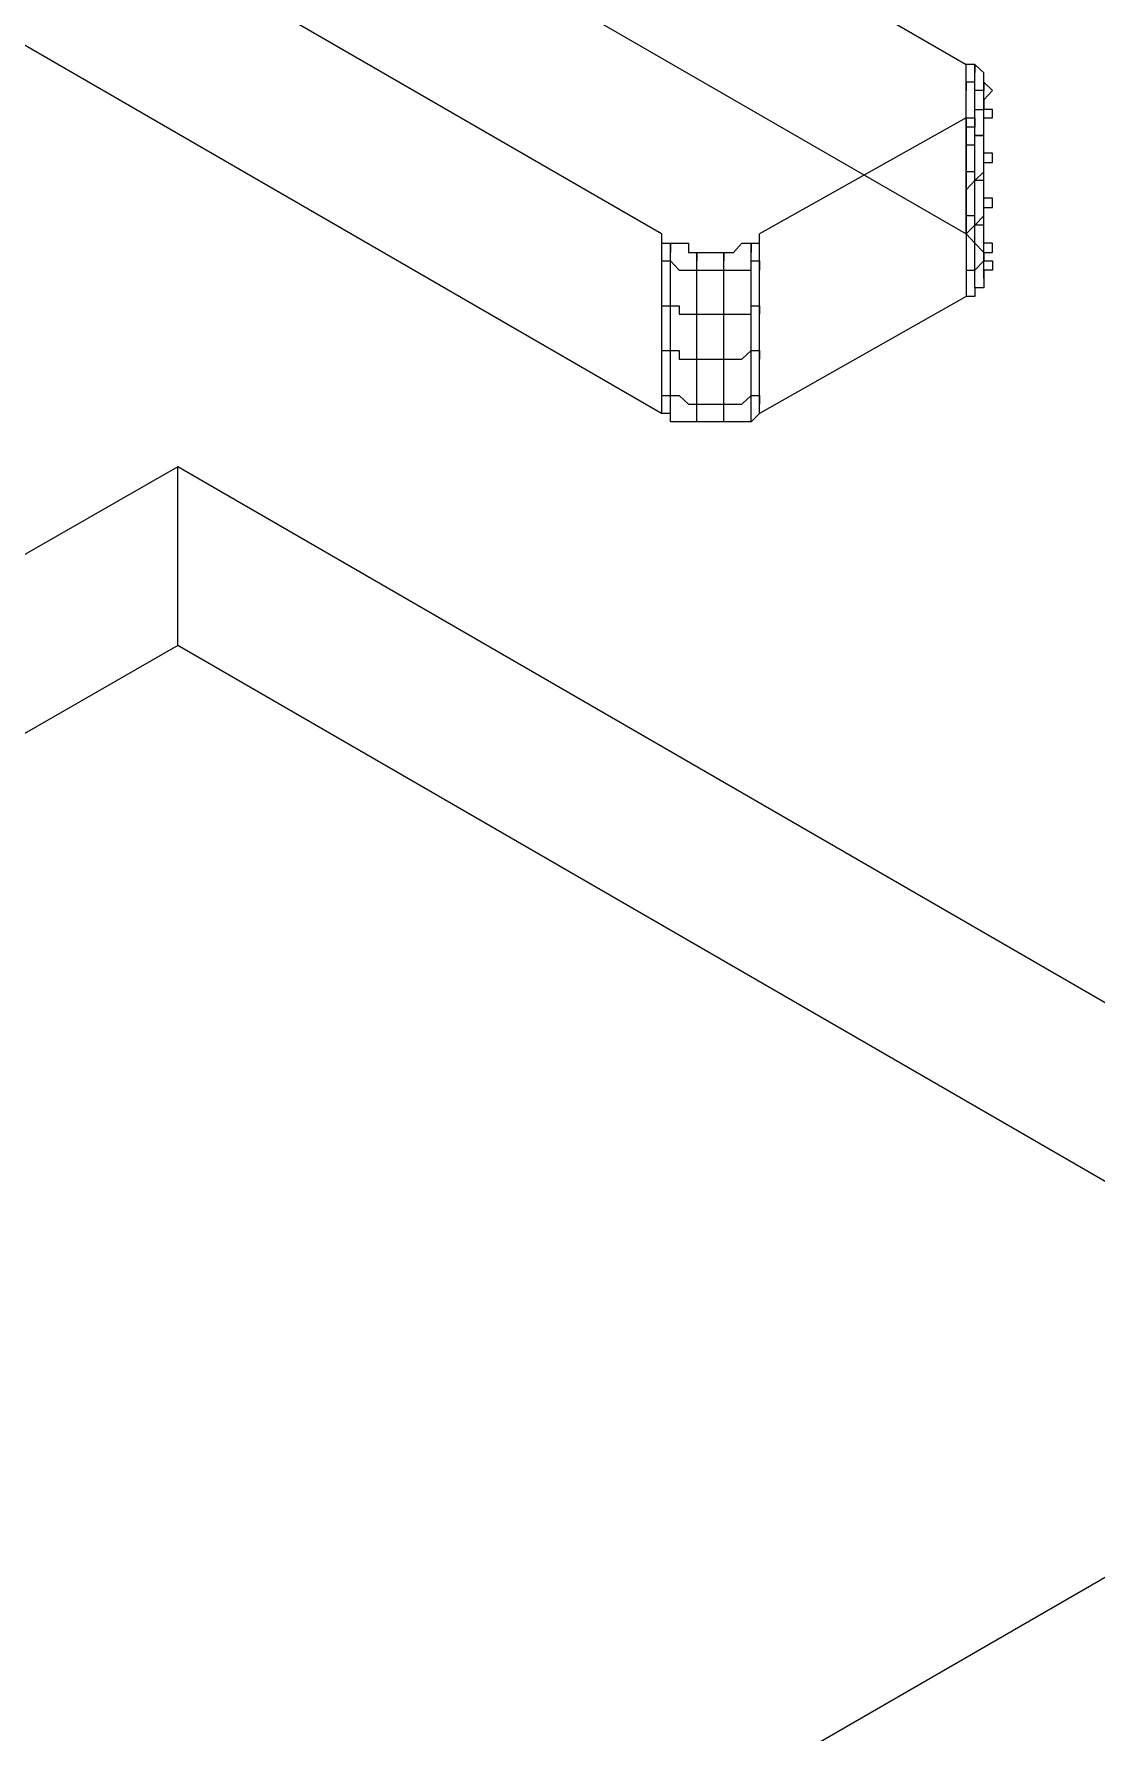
# Model space of a CAD drawing. Header units: millimetres. Extents: x 0 to 2112, y 8 to 1252.
# Drawn here: x 1812.2 to 1843.5, y 344.6 to 394.6 of the extents above; entities that cross this region are included whole.
import ezdxf

# ---------------------------------------------------------------- set-up
doc = ezdxf.new("R2010")
doc.units = ezdxf.units.MM
doc.layers.get('0').update_dxf_attribs({"linetype": 'CONTINUOUS'})

msp = doc.modelspace()

# ---------------------------------------------------------------- linework, layer by layer
at = {"color": 9}
for p, q in [((1797.71, 417.964), (1839.7, 393.718)), ((1797.71, 417.964), (1839.7, 393.718)), ((1830.72, 388.733), (1788.76, 412.951)), ((1830.72, 388.733), (1788.76, 412.951)), ((1797.71, 412.951), (1839.7, 388.733)), ((1797.71, 412.951), (1839.7, 388.733)), ((1830.72, 383.441), (1788.76, 407.688)), ((1830.72, 383.441), (1788.76, 407.688)), ((1839.95, 393.718), (1839.7, 393.718)), ((1839.7, 388.733), (1839.7, 393.718)), ((1839.95, 393.718), (1839.7, 393.718)), ((1839.7, 388.733), (1839.7, 393.718)), ((1840.22, 393.471), (1839.95, 393.718)), ((1839.95, 393.718), (1839.95, 393.718)), ((1839.95, 393.718), (1839.95, 393.718)), ((1839.95, 388.458), (1839.95, 393.718)), ((1839.95, 393.718), (1839.95, 393.471)), ((1840.22, 393.471), (1839.95, 393.718)), ((1839.95, 393.718), (1839.95, 393.718)), ((1839.95, 393.718), (1839.95, 393.718)), ((1839.95, 393.196), (1839.7, 393.196)), ((1839.7, 393.196), (1839.7, 392.949)), ((1839.95, 392.949), (1839.95, 393.196)), ((1840.22, 393.196), (1840.22, 393.471)), ((1840.22, 393.471), (1840.22, 393.471)), ((1840.22, 393.471), (1840.22, 393.471)), ((1840.22, 393.471), (1840.22, 393.471)), ((1840.22, 393.196), (1840.22, 393.471)), ((1840.22, 393.471), (1840.22, 393.471)), ((1840.22, 393.471), (1840.22, 393.471)), ((1840.22, 393.471), (1840.22, 393.471)), ((1840.47, 392.949), (1840.22, 393.196)), ((1840.22, 393.196), (1840.22, 393.196)), ((1840.22, 393.196), (1840.22, 393.196)), ((1840.22, 387.932), (1840.22, 393.196)), ((1840.22, 393.196), (1840.22, 392.949)), ((1840.47, 392.949), (1840.22, 393.196)), ((1840.22, 393.196), (1840.22, 393.196)), ((1840.22, 393.196), (1840.22, 393.196)), ((1840.22, 392.949), (1839.95, 392.949)), ((1839.95, 392.949), (1839.95, 392.949)), ((1840.22, 392.673), (1840.47, 392.949)), ((1840.22, 392.673), (1840.22, 392.949)), ((1840.22, 392.949), (1840.22, 392.949)), ((1840.22, 392.673), (1840.47, 392.949)), ((1840.22, 392.395), (1840.22, 392.673)), ((1840.22, 392.673), (1840.22, 392.673)), ((1840.22, 392.673), (1840.22, 392.673)), ((1840.22, 387.41), (1840.22, 392.673)), ((1840.22, 392.673), (1840.22, 392.395)), ((1840.22, 392.395), (1840.22, 392.673)), ((1840.22, 392.673), (1840.22, 392.673)), ((1840.22, 392.673), (1840.22, 392.673)), ((1840.22, 392.395), (1840.22, 392.673)), ((1840.22, 392.673), (1840.22, 392.673)), ((1840.22, 392.673), (1840.22, 392.673)), ((1840.47, 392.949), (1840.47, 392.949)), ((1840.47, 392.949), (1840.47, 392.949)), ((1840.47, 392.949), (1840.47, 392.949)), ((1840.47, 392.949), (1840.47, 392.949)), ((1840.47, 392.949), (1840.47, 392.949)), ((1840.47, 392.949), (1840.47, 392.949)), ((1839.7, 392.148), (1833.61, 388.733)), ((1839.7, 392.148), (1833.61, 388.733)), ((1839.7, 392.148), (1839.95, 392.148)), ((1839.7, 392.148), (1839.95, 392.148)), ((1839.7, 392.148), (1839.7, 386.888)), ((1839.7, 392.148), (1839.7, 386.888)), ((1839.95, 392.148), (1839.95, 392.395)), ((1839.95, 392.395), (1840.22, 392.395)), ((1839.95, 392.148), (1839.95, 392.395)), ((1839.95, 392.395), (1840.22, 392.395)), ((1839.95, 392.148), (1839.95, 392.148)), ((1839.95, 392.148), (1839.95, 392.148)), ((1839.95, 387.135), (1839.95, 392.148)), ((1839.95, 392.148), (1839.95, 391.873)), ((1839.95, 392.148), (1839.95, 392.148)), ((1839.95, 392.148), (1839.95, 392.148)), ((1840.22, 392.395), (1840.22, 392.395)), ((1840.22, 392.395), (1840.22, 392.395)), ((1840.47, 392.395), (1840.22, 392.395)), ((1840.22, 392.395), (1840.22, 392.395)), ((1840.22, 392.395), (1840.22, 392.395)), ((1840.22, 392.395), (1840.22, 392.395)), ((1840.22, 391.873), (1840.22, 392.148)), ((1840.22, 392.148), (1840.22, 392.148)), ((1840.22, 392.148), (1840.47, 392.148)), ((1840.47, 392.148), (1840.47, 392.395)), ((1840.47, 392.395), (1840.47, 392.395)), ((1840.47, 392.148), (1840.47, 392.148)), ((1839.95, 391.873), (1839.7, 391.873)), ((1839.7, 391.873), (1839.7, 391.626)), ((1839.95, 391.626), (1839.95, 391.873)), ((1840.22, 391.626), (1839.95, 391.626)), ((1839.95, 391.626), (1839.95, 391.626)), ((1839.95, 391.35), (1839.95, 391.626)), ((1839.95, 391.626), (1839.95, 391.626)), ((1839.95, 391.626), (1839.95, 391.626)), ((1839.95, 391.626), (1840.22, 391.626)), ((1840.22, 391.626), (1840.22, 391.873)), ((1840.22, 391.873), (1840.22, 391.873)), ((1840.22, 391.873), (1840.22, 391.873)), ((1840.22, 391.35), (1840.22, 391.626)), ((1840.22, 391.626), (1840.22, 391.626)), ((1839.7, 391.35), (1839.95, 391.35)), ((1840.22, 391.104), (1840.22, 391.35)), ((1840.22, 391.35), (1840.22, 391.35)), ((1840.22, 391.35), (1840.22, 391.35)), ((1840.22, 391.35), (1840.22, 391.35)), ((1840.47, 391.104), (1840.22, 391.104)), ((1840.47, 390.828), (1840.47, 391.104)), ((1840.47, 391.104), (1840.47, 391.104)), ((1840.22, 390.55), (1840.22, 390.828)), ((1840.22, 390.828), (1840.22, 390.828)), ((1840.22, 390.828), (1840.47, 390.828)), ((1840.47, 390.828), (1840.47, 390.828)), ((1839.95, 390.55), (1839.7, 390.55)), ((1839.7, 390.55), (1839.7, 390.303)), ((1839.7, 390.028), (1839.95, 390.303)), ((1839.95, 390.303), (1839.95, 390.55)), ((1839.95, 390.303), (1840.22, 390.55)), ((1840.22, 390.303), (1839.95, 390.303)), ((1839.95, 390.303), (1839.95, 390.303)), ((1839.95, 390.303), (1839.95, 390.303)), ((1839.95, 390.303), (1839.95, 390.303)), ((1839.95, 390.303), (1839.95, 390.303)), ((1840.22, 390.55), (1840.22, 390.55)), ((1840.22, 390.55), (1840.22, 390.55)), ((1840.22, 390.55), (1840.22, 390.55)), ((1840.22, 390.028), (1840.22, 390.303)), ((1840.22, 390.303), (1840.22, 390.303)), ((1840.22, 389.781), (1840.22, 390.028)), ((1840.22, 390.028), (1840.22, 390.028)), ((1840.22, 390.028), (1840.22, 390.028)), ((1840.22, 390.028), (1840.22, 390.028)), ((1840.47, 389.781), (1840.22, 389.781)), ((1840.47, 389.505), (1840.47, 389.781)), ((1840.47, 389.781), (1840.47, 389.781)), ((1840.47, 389.781), (1840.47, 389.781)), ((1839.95, 389.255), (1839.7, 389.255)), ((1839.7, 389.255), (1839.7, 388.98)), ((1839.95, 388.98), (1839.95, 389.255)), ((1839.95, 389.255), (1839.95, 389.255)), ((1839.95, 388.98), (1840.22, 389.255)), ((1840.22, 389.255), (1840.22, 389.505)), ((1840.22, 389.505), (1840.22, 389.505)), ((1840.22, 389.505), (1840.47, 389.505)), ((1840.22, 389.255), (1840.22, 389.255)), ((1840.22, 389.255), (1840.22, 389.255)), ((1840.22, 389.255), (1840.22, 389.255)), ((1830.72, 388.733), (1830.72, 388.458)), ((1830.72, 388.733), (1830.72, 383.441)), ((1830.72, 388.733), (1830.72, 388.458)), ((1830.72, 388.733), (1830.72, 383.441)), ((1833.61, 388.458), (1833.61, 388.733)), ((1833.61, 383.441), (1833.61, 388.733)), ((1833.61, 388.458), (1833.61, 388.733)), ((1833.61, 383.441), (1833.61, 388.733)), ((1839.7, 388.733), (1839.95, 388.98)), ((1839.7, 388.733), (1839.95, 388.458)), ((1839.7, 388.733), (1839.95, 388.458)), ((1840.22, 388.98), (1839.95, 388.98)), ((1839.95, 388.98), (1839.95, 388.98)), ((1839.95, 388.98), (1839.95, 388.98)), ((1839.95, 388.98), (1839.95, 388.98)), ((1840.22, 388.733), (1840.22, 388.98)), ((1840.22, 388.98), (1840.22, 388.98)), ((1840.22, 388.98), (1840.22, 388.98)), ((1840.22, 388.458), (1840.22, 388.733)), ((1840.22, 388.733), (1840.22, 388.733)), ((1840.22, 388.733), (1840.22, 388.733)), ((1830.72, 388.458), (1830.99, 388.458)), ((1830.72, 388.458), (1830.99, 388.458)), ((1830.99, 388.458), (1830.99, 388.458)), ((1830.99, 388.458), (1831.24, 388.458)), ((1830.99, 383.194), (1830.99, 388.458)), ((1830.99, 388.458), (1830.99, 388.183)), ((1830.99, 388.458), (1830.99, 388.458)), ((1830.99, 388.458), (1831.24, 388.458)), ((1831.24, 388.458), (1831.24, 388.458)), ((1831.24, 388.458), (1831.52, 388.458)), ((1831.24, 388.458), (1831.24, 388.458)), ((1831.24, 388.458), (1831.52, 388.458)), ((1831.52, 388.458), (1831.52, 388.458)), ((1831.52, 388.458), (1831.52, 388.183)), ((1831.52, 388.458), (1831.52, 388.458)), ((1831.52, 388.458), (1831.52, 388.183)), ((1831.52, 388.183), (1831.76, 388.183)), ((1831.52, 388.183), (1831.76, 388.183)), ((1831.76, 388.183), (1831.76, 388.183)), ((1831.76, 388.183), (1832.04, 388.183)), ((1831.76, 383.194), (1831.76, 388.183)), ((1831.76, 388.183), (1831.76, 387.932)), ((1831.76, 388.183), (1831.76, 388.183)), ((1831.76, 388.183), (1832.04, 388.183)), ((1832.04, 388.183), (1832.04, 388.183)), ((1832.04, 388.183), (1832.29, 388.183)), ((1832.04, 388.183), (1832.04, 388.183)), ((1832.04, 388.183), (1832.29, 388.183)), ((1832.29, 388.183), (1832.29, 388.183)), ((1832.29, 388.183), (1832.56, 388.183)), ((1832.29, 388.183), (1832.29, 388.183)), ((1832.29, 388.183), (1832.56, 388.183)), ((1832.56, 388.183), (1832.56, 388.183)), ((1832.56, 388.183), (1832.84, 388.183)), ((1832.56, 383.194), (1832.56, 388.183)), ((1832.56, 388.183), (1832.56, 387.932)), ((1832.56, 388.183), (1832.56, 388.183)), ((1832.56, 388.183), (1832.84, 388.183)), ((1832.84, 388.183), (1833.09, 388.458)), ((1832.84, 388.183), (1833.09, 388.458)), ((1832.84, 388.183), (1832.84, 388.183)), ((1832.84, 388.183), (1832.84, 388.183)), ((1833.09, 388.458), (1833.09, 388.458)), ((1833.09, 388.458), (1833.36, 388.458)), ((1833.09, 388.458), (1833.09, 388.458)), ((1833.09, 388.458), (1833.36, 388.458)), ((1833.36, 388.458), (1833.36, 388.458)), ((1833.36, 388.458), (1833.61, 388.458)), ((1833.36, 383.194), (1833.36, 388.458)), ((1833.36, 388.458), (1833.36, 388.183)), ((1833.36, 388.458), (1833.36, 388.458)), ((1833.36, 388.458), (1833.61, 388.458)), ((1833.61, 388.458), (1833.61, 388.458)), ((1833.61, 388.458), (1833.61, 388.458)), ((1839.95, 388.458), (1839.95, 388.458)), ((1839.95, 388.458), (1839.95, 388.458)), ((1839.95, 388.458), (1839.95, 388.458)), ((1839.95, 388.458), (1840.22, 388.183)), ((1839.95, 388.458), (1839.95, 388.458)), ((1839.95, 388.458), (1839.95, 388.458)), ((1839.95, 388.458), (1839.95, 388.458)), ((1839.95, 388.458), (1840.22, 388.183)), ((1840.47, 388.458), (1840.22, 388.458)), ((1840.22, 388.183), (1840.22, 388.183)), ((1840.22, 388.183), (1840.22, 388.183)), ((1840.22, 388.183), (1840.22, 388.183)), ((1840.22, 388.183), (1840.22, 387.932)), ((1840.22, 387.932), (1840.22, 388.183)), ((1840.22, 388.183), (1840.22, 388.183)), ((1840.22, 388.183), (1840.47, 388.183)), ((1840.22, 388.183), (1840.22, 388.183)), ((1840.22, 388.183), (1840.22, 388.183)), ((1840.22, 388.183), (1840.22, 388.183)), ((1840.22, 388.183), (1840.22, 387.932)), ((1840.47, 388.183), (1840.47, 388.458)), ((1840.47, 388.458), (1840.47, 388.458)), ((1840.47, 388.458), (1840.47, 388.458)), ((1830.72, 387.932), (1830.72, 387.932)), ((1830.72, 387.932), (1830.99, 387.932)), ((1830.99, 387.932), (1830.99, 387.932)), ((1830.99, 387.932), (1831.24, 387.657)), ((1831.24, 387.657), (1831.24, 387.657)), ((1831.24, 387.657), (1831.52, 387.657)), ((1831.52, 387.657), (1831.52, 387.657)), ((1831.52, 387.657), (1831.52, 387.657)), ((1831.52, 387.657), (1831.76, 387.657)), ((1831.76, 387.657), (1831.76, 387.657)), ((1831.76, 387.657), (1832.04, 387.657)), ((1832.04, 387.657), (1832.04, 387.657)), ((1832.04, 387.657), (1832.29, 387.657)), ((1832.29, 387.657), (1832.29, 387.657)), ((1832.29, 387.657), (1832.56, 387.657)), ((1832.56, 387.657), (1832.56, 387.657)), ((1832.56, 387.657), (1832.84, 387.657)), ((1832.84, 387.657), (1832.84, 387.657)), ((1832.84, 387.657), (1833.09, 387.657)), ((1833.09, 387.657), (1833.09, 387.657)), ((1833.09, 387.657), (1833.36, 387.657)), ((1833.36, 387.657), (1833.36, 387.932)), ((1833.36, 387.932), (1833.61, 387.932)), ((1833.61, 387.932), (1833.61, 387.932)), ((1833.61, 387.932), (1833.61, 387.932)), ((1833.61, 387.932), (1833.61, 387.657)), ((1839.7, 387.657), (1839.95, 387.657)), ((1839.95, 387.657), (1840.22, 387.932)), ((1839.95, 387.657), (1839.95, 387.657)), ((1839.95, 387.657), (1839.95, 387.657)), ((1839.95, 387.657), (1839.95, 387.657)), ((1840.22, 387.932), (1840.22, 387.932)), ((1840.22, 387.932), (1840.47, 387.932)), ((1840.22, 387.932), (1840.22, 387.932)), ((1840.22, 387.932), (1840.22, 387.932)), ((1840.22, 387.932), (1840.22, 387.932)), ((1840.22, 387.932), (1840.22, 387.932)), ((1840.22, 387.932), (1840.47, 387.932)), ((1840.47, 387.657), (1840.22, 387.657)), ((1840.22, 387.657), (1840.22, 387.41)), ((1840.47, 387.657), (1840.22, 387.657)), ((1840.22, 387.657), (1840.22, 387.41)), ((1840.47, 387.932), (1840.47, 387.932)), ((1840.47, 387.932), (1840.47, 387.657)), ((1840.47, 387.932), (1840.47, 387.932)), ((1840.47, 387.932), (1840.47, 387.657)), ((1840.47, 387.657), (1840.47, 387.657)), ((1840.47, 387.657), (1840.47, 387.657)), ((1840.22, 387.135), (1839.95, 387.135)), ((1839.95, 387.135), (1839.95, 387.135)), ((1839.95, 387.135), (1839.95, 386.888)), ((1840.22, 387.135), (1839.95, 387.135)), ((1839.95, 387.135), (1839.95, 387.135)), ((1839.95, 387.135), (1839.95, 386.888)), ((1840.22, 387.41), (1840.22, 387.41)), ((1840.22, 387.41), (1840.22, 387.41)), ((1840.22, 387.41), (1840.22, 387.41)), ((1840.22, 387.41), (1840.22, 387.135)), ((1840.22, 387.41), (1840.22, 387.41)), ((1840.22, 387.41), (1840.22, 387.41)), ((1840.22, 387.41), (1840.22, 387.41)), ((1840.22, 387.41), (1840.22, 387.135)), ((1840.22, 387.135), (1840.22, 387.135)), ((1840.22, 387.135), (1840.22, 387.135)), ((1830.72, 386.613), (1830.72, 386.613)), ((1830.72, 386.613), (1830.99, 386.613)), ((1830.99, 386.613), (1830.99, 386.613)), ((1830.99, 386.613), (1831.24, 386.613)), ((1831.24, 386.613), (1831.24, 386.362)), ((1833.36, 386.362), (1833.36, 386.613)), ((1833.36, 386.613), (1833.61, 386.613)), ((1839.7, 386.888), (1833.61, 383.441)), ((1839.7, 386.888), (1833.61, 383.441)), ((1833.61, 386.613), (1833.61, 386.613)), ((1833.61, 386.613), (1833.61, 386.613)), ((1833.61, 386.613), (1833.61, 386.362)), ((1839.95, 386.888), (1839.7, 386.888)), ((1839.95, 386.888), (1839.7, 386.888)), ((1831.24, 386.362), (1831.52, 386.362)), ((1831.52, 386.362), (1831.52, 386.362)), ((1831.52, 386.362), (1831.52, 386.362)), ((1831.52, 386.362), (1831.76, 386.362)), ((1831.76, 386.362), (1831.76, 386.362)), ((1831.76, 386.362), (1832.04, 386.362)), ((1832.04, 386.362), (1832.04, 386.362)), ((1832.04, 386.362), (1832.29, 386.362)), ((1832.29, 386.362), (1832.29, 386.362)), ((1832.29, 386.362), (1832.56, 386.362)), ((1832.56, 386.362), (1832.56, 386.362)), ((1832.56, 386.362), (1832.84, 386.362)), ((1832.84, 386.362), (1832.84, 386.362)), ((1832.84, 386.362), (1833.09, 386.362)), ((1833.09, 386.362), (1833.09, 386.362)), ((1833.09, 386.362), (1833.36, 386.362)), ((1830.72, 385.29), (1830.72, 385.29)), ((1830.72, 385.29), (1830.99, 385.29)), ((1830.99, 385.29), (1830.99, 385.29)), ((1830.99, 385.29), (1831.24, 385.29)), ((1831.24, 385.29), (1831.24, 385.039)), ((1833.09, 385.039), (1833.36, 385.29)), ((1833.36, 385.29), (1833.36, 385.29)), ((1833.36, 385.29), (1833.61, 385.29)), ((1833.61, 385.29), (1833.61, 385.29)), ((1833.61, 385.29), (1833.61, 385.29)), ((1833.61, 385.29), (1833.61, 385.039)), ((1831.24, 385.039), (1831.52, 385.039)), ((1831.52, 385.039), (1831.52, 385.039)), ((1831.52, 385.039), (1831.52, 385.039)), ((1831.52, 385.039), (1831.76, 385.039)), ((1831.76, 385.039), (1831.76, 385.039)), ((1831.76, 385.039), (1832.04, 385.039)), ((1832.04, 385.039), (1832.04, 385.039)), ((1832.04, 385.039), (1832.29, 385.039)), ((1832.29, 385.039), (1832.29, 385.039)), ((1832.29, 385.039), (1832.56, 385.039)), ((1832.56, 385.039), (1832.56, 385.039)), ((1832.56, 385.039), (1832.84, 385.039)), ((1832.84, 385.039), (1832.84, 385.039)), ((1832.84, 385.039), (1833.09, 385.039)), ((1833.09, 385.039), (1833.09, 385.039)), ((1830.72, 383.967), (1830.72, 383.967)), ((1830.72, 383.967), (1830.99, 383.967)), ((1830.99, 383.967), (1830.99, 383.967)), ((1830.99, 383.967), (1831.24, 383.967)), ((1831.24, 383.967), (1831.24, 383.967)), ((1831.24, 383.967), (1831.52, 383.716)), ((1831.52, 383.716), (1831.52, 383.716)), ((1831.52, 383.716), (1831.52, 383.716)), ((1831.52, 383.716), (1831.76, 383.716)), ((1831.76, 383.716), (1831.76, 383.716)), ((1831.76, 383.716), (1832.04, 383.716)), ((1832.04, 383.716), (1832.04, 383.716)), ((1832.04, 383.716), (1832.29, 383.716)), ((1832.29, 383.716), (1832.29, 383.716)), ((1832.29, 383.716), (1832.56, 383.716)), ((1832.56, 383.716), (1832.56, 383.716)), ((1832.56, 383.716), (1832.84, 383.716)), ((1832.84, 383.716), (1832.84, 383.716)), ((1832.84, 383.716), (1833.09, 383.716)), ((1833.09, 383.716), (1833.36, 383.967)), ((1833.09, 383.716), (1833.09, 383.716)), ((1833.36, 383.967), (1833.36, 383.967)), ((1833.36, 383.967), (1833.61, 383.967)), ((1833.61, 383.967), (1833.61, 383.967)), ((1833.61, 383.967), (1833.61, 383.967)), ((1833.61, 383.967), (1833.61, 383.716)), ((1830.99, 383.441), (1830.72, 383.441)), ((1830.99, 383.441), (1830.72, 383.441)), ((1830.99, 383.194), (1830.99, 383.441)), ((1830.99, 383.194), (1830.99, 383.441)), ((1831.24, 383.194), (1830.99, 383.194)), ((1830.99, 383.194), (1830.99, 383.194)), ((1831.24, 383.194), (1830.99, 383.194)), ((1830.99, 383.194), (1830.99, 383.194)), ((1831.52, 383.194), (1831.24, 383.194)), ((1831.24, 383.194), (1831.24, 383.194)), ((1831.52, 383.194), (1831.24, 383.194)), ((1831.24, 383.194), (1831.24, 383.194)), ((1831.76, 383.194), (1831.52, 383.194)), ((1831.52, 383.194), (1831.52, 383.194)), ((1831.76, 383.194), (1831.52, 383.194)), ((1831.52, 383.194), (1831.52, 383.194)), ((1832.04, 383.194), (1831.76, 383.194)), ((1831.76, 383.194), (1831.76, 383.194)), ((1832.04, 383.194), (1831.76, 383.194)), ((1831.76, 383.194), (1831.76, 383.194)), ((1832.29, 383.194), (1832.04, 383.194)), ((1832.04, 383.194), (1832.04, 383.194)), ((1832.29, 383.194), (1832.04, 383.194)), ((1832.04, 383.194), (1832.04, 383.194)), ((1832.56, 383.194), (1832.29, 383.194)), ((1832.29, 383.194), (1832.29, 383.194)), ((1832.56, 383.194), (1832.29, 383.194)), ((1832.29, 383.194), (1832.29, 383.194)), ((1832.84, 383.194), (1832.56, 383.194)), ((1832.56, 383.194), (1832.56, 383.194)), ((1832.84, 383.194), (1832.56, 383.194)), ((1832.56, 383.194), (1832.56, 383.194)), ((1833.09, 383.194), (1832.84, 383.194)), ((1832.84, 383.194), (1832.84, 383.194)), ((1833.09, 383.194), (1832.84, 383.194)), ((1832.84, 383.194), (1832.84, 383.194)), ((1833.36, 383.194), (1833.09, 383.194)), ((1833.09, 383.194), (1833.09, 383.194)), ((1833.09, 383.194), (1833.09, 383.194)), ((1833.36, 383.194), (1833.09, 383.194)), ((1833.09, 383.194), (1833.09, 383.194)), ((1833.09, 383.194), (1833.09, 383.194)), ((1833.61, 383.441), (1833.36, 383.194)), ((1833.61, 383.441), (1833.36, 383.194)), ((1833.36, 383.194), (1833.36, 383.194)), ((1833.36, 383.194), (1833.36, 383.194)), ((1833.61, 383.441), (1833.61, 383.441)), ((1833.61, 383.441), (1833.61, 383.441)), ((1833.61, 383.441), (1833.61, 383.441)), ((1833.61, 383.441), (1833.61, 383.441)), ((1816.47, 381.871), (1774.24, 357.625)), ((1816.47, 381.871), (1774.24, 357.625)), ((1858.43, 357.625), (1816.47, 381.871)), ((1816.47, 376.608), (1816.47, 381.871)), ((1816.47, 376.608), (1816.47, 381.871)), ((1858.43, 357.625), (1816.47, 381.871)), ((1816.47, 376.608), (1774.24, 352.364)), ((1816.47, 376.608), (1774.24, 352.364)), ((1858.43, 352.364), (1816.47, 376.608)), ((1858.43, 352.364), (1816.47, 376.608)), ((1816.47, 333.408), (1858.43, 357.625)), ((1816.47, 333.408), (1858.43, 357.625))]:
    msp.add_line(p, q, dxfattribs=at)

doc.saveas('drawing.dxf')
